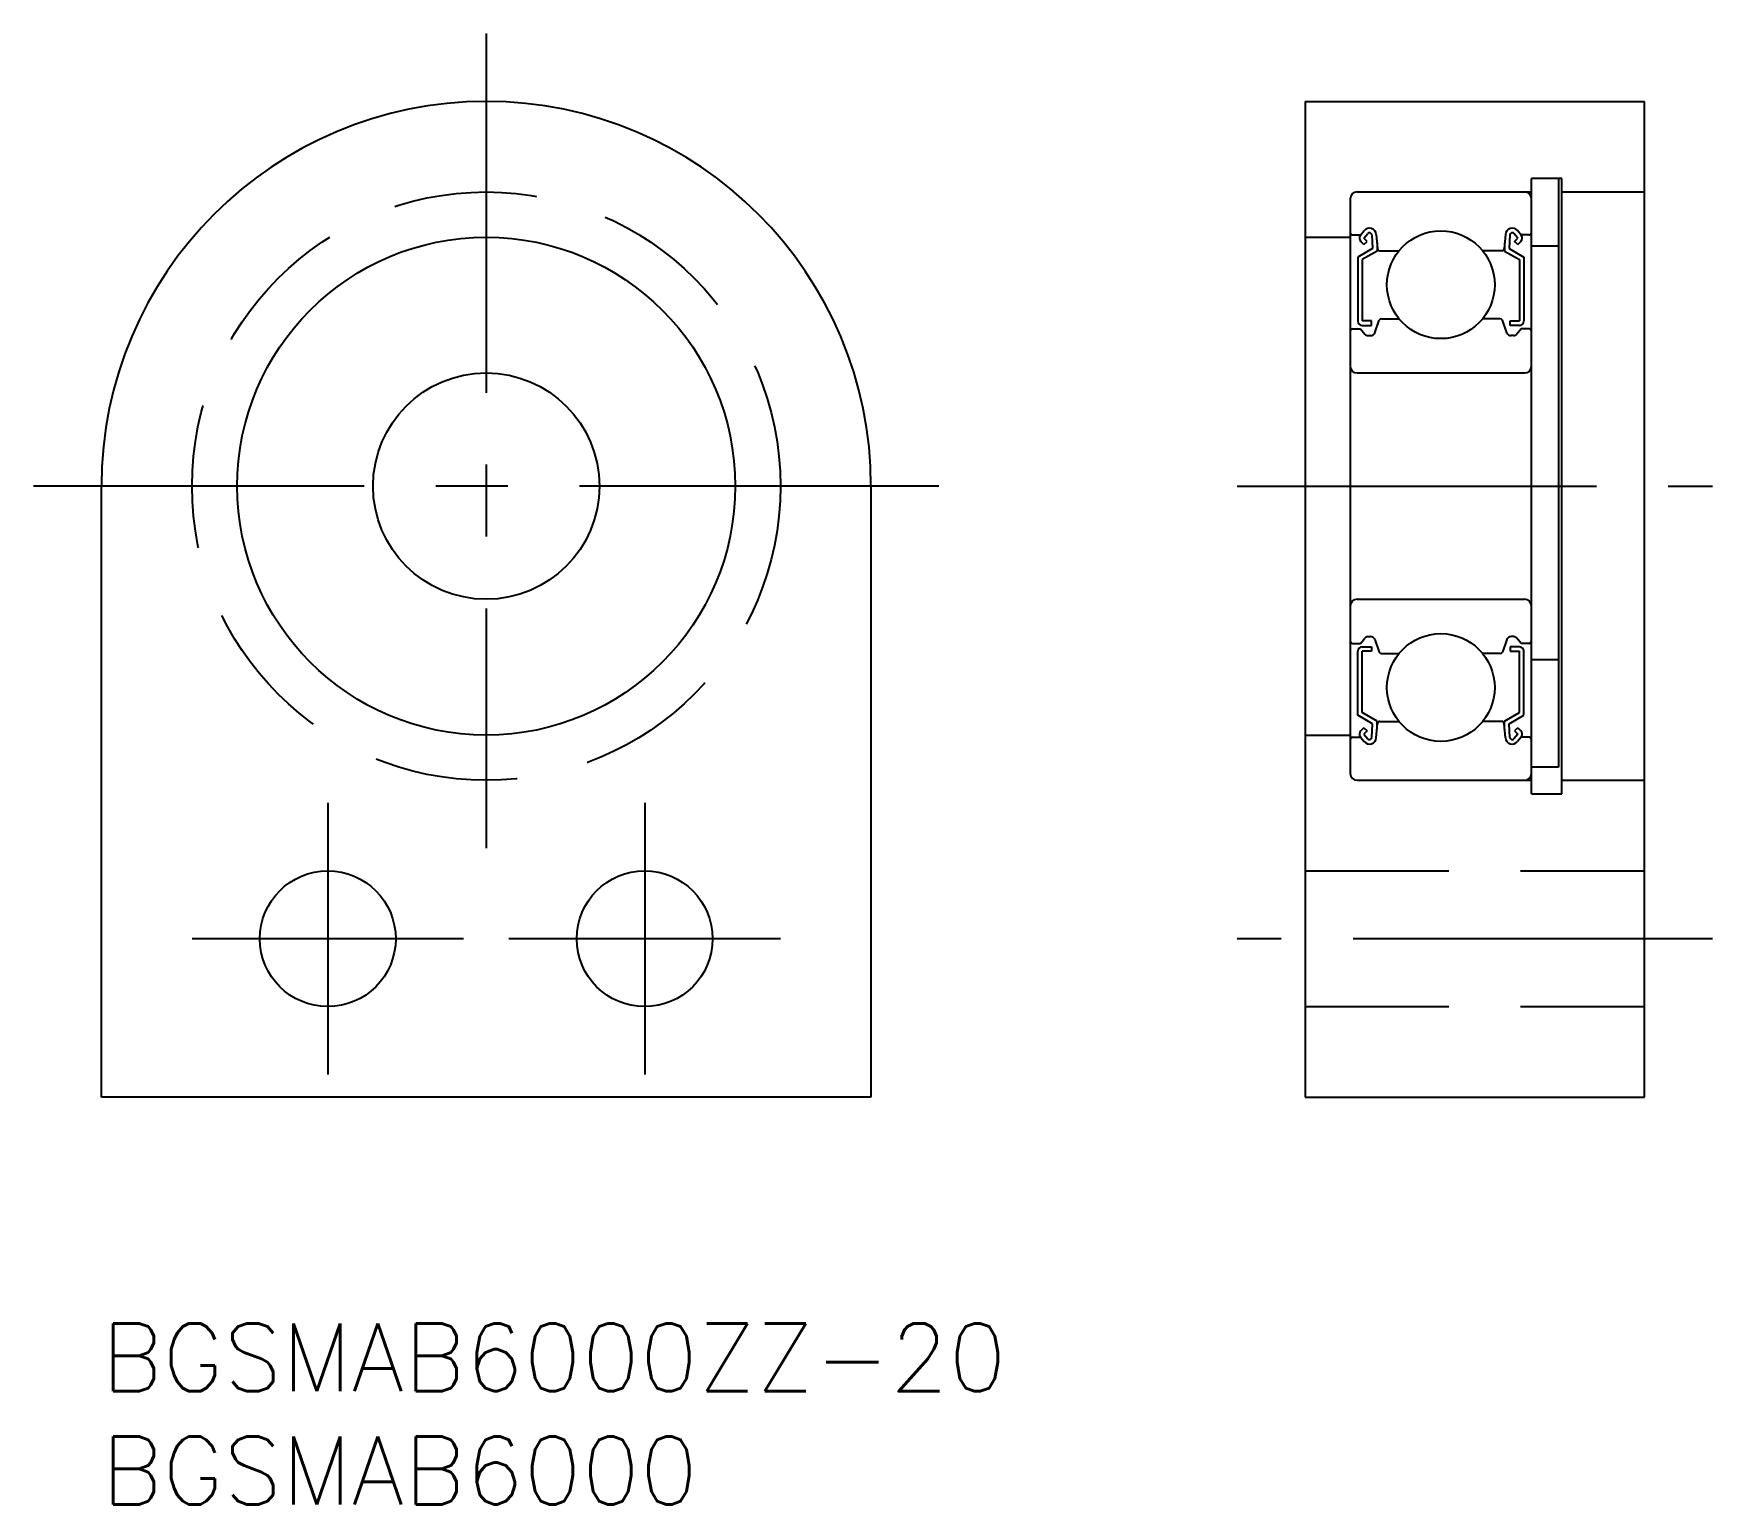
# Model space of a CAD drawing. Extents: x -3 to 71.2, y -8 to 57.
import ezdxf

# ---------------------------------------------------------------- set-up
doc = ezdxf.new("R2010")
doc.units = 0
doc.header["$LTSCALE"] = 0.5
doc.linetypes.add('CENTER', pattern=[50.8, 31.75, -6.35, 6.35, -6.35])
doc.linetypes.add('DASHED', pattern=[19.05, 12.7, -6.35])
for name, color, linetype in [('MSM_CENTER', 1, 'CENTER'), ('MSM_CONTINUOUS', 7, 'CONTINUOUS'), ('MSM_DASHED', 4, 'DASHED'), ('MSM_PART_NUMBER', 7, 'CONTINUOUS')]:
    doc.layers.add(name, color=color, linetype=linetype)
doc.styles.get("Standard").update_dxf_attribs({"font": 'txt.shx', "height": 3, "bigfont": 'bigfont.shx'})

# ---------------------------------------------------------------- blocks, each defined once
blk = doc.blocks.new('*U6')
at = {"layer": 'MSM_PART_NUMBER'}
blk.add_text('BGSMAB6000ZZ-20', height=3, dxfattribs=at).set_placement((0, -3))
blk = doc.blocks.new('*U7')
at = {"layer": 'MSM_PART_NUMBER'}
blk.add_text('BGSMAB6000', height=3, dxfattribs=at).set_placement((0, -8))

msp = doc.modelspace()

# ---------------------------------------------------------------- linework, layer by layer
at = {"layer": 'MSM_CENTER'}
for p, q in [((17, 57), (17, 21)), ((37, 37), (-3, 37)), ((50.177, 37), (71.177, 37)), ((10, 23), (10, 11)), ((24, 23), (24, 11)), ((16, 17), (4, 17)), ((30, 17), (18, 17)), ((71.177, 17), (50.177, 17))]:
    msp.add_line(p, q, dxfattribs=at)
at = {"layer": 'MSM_CONTINUOUS'}
for p, q in [((53.177, 54), (53.177, 10)), ((53.177, 54), (68.177, 54)), ((68.177, 10), (68.177, 54)), ((63.177, 23.4), (63.177, 50.6)), ((64.527, 50.6, -0.1), (63.177, 50.6, -0.1)), ((64.377, 50.6), (64.377, 24.588)), ((64.527, 23.4, -0.1), (64.527, 50.6, -0.1)), ((55.177, 49.7), (55.177, 24.3)), ((55.477, 50), (63.177, 50)), ((64.527, 50, -0.1), (68.177, 50, -0.1)), ((55.625, 48.086), (55.796, 48.291)), ((62.729, 48.086), (62.558, 48.291)), ((53.177, 48), (55.177, 48)), ((55.277, 48.1), (55.637, 48.1)), ((56.158, 47.501), (55.508, 47.125)), ((55.779, 47.675), (55.638, 47.816)), ((55.779, 47.958), (55.949, 48.16)), ((55.92, 47.817), (55.779, 47.958)), ((55.779, 47.675), (55.92, 47.817)), ((56.125, 48.101), (56.158, 47.501)), ((56.325, 48.124), (56.38, 47.491)), ((56.358, 47.746), (56.358, 47.385)), ((62.029, 48.124), (61.974, 47.491)), ((61.996, 47.746), (61.996, 47.385)), ((62.229, 48.101), (62.196, 47.501)), ((62.196, 47.501), (62.846, 47.125)), ((62.575, 47.958), (62.405, 48.16)), ((62.434, 47.817), (62.575, 47.958)), ((62.575, 47.675), (62.434, 47.817)), ((62.575, 47.675), (62.717, 47.816)), ((63.077, 48.1), (62.717, 48.1)), ((64.377, 47.6, -0.1), (63.177, 47.6, -0.1)), ((55.508, 47.125), (55.508, 44.3)), ((56.358, 47.385), (55.708, 47.01)), ((55.708, 47.01), (55.708, 44.3)), ((56.48, 47.4), (57.328, 47.4)), ((61.874, 47.4), (61.026, 47.4)), ((61.996, 47.385), (62.646, 47.01)), ((62.646, 47.01), (62.646, 44.3)), ((62.846, 47.125), (62.846, 44.3)), ((55.277, 43.95), (55.627, 43.95)), ((55.627, 43.95), (55.819, 43.721)), ((56.108, 44.3), (55.708, 44.3)), ((55.708, 44.1), (56.108, 44.1)), ((56.108, 44.1), (56.108, 44.3)), ((56.256, 43.782), (56.457, 44.334)), ((56.551, 44.4), (57.328, 44.4)), ((61.803, 44.4), (61.026, 44.4)), ((62.098, 43.782), (61.897, 44.334)), ((62.246, 44.1), (62.246, 44.3)), ((62.246, 44.3), (62.646, 44.3)), ((62.646, 44.1), (62.246, 44.1)), ((62.727, 43.95), (62.535, 43.721)), ((63.077, 43.95), (62.727, 43.95)), ((55.972, 43.65), (56.068, 43.65)), ((62.382, 43.65), (62.286, 43.65)), ((55.477, 42), (62.877, 42)), ((0, 10), (0, 37)), ((34, 37), (34, 10)), ((55.477, 32), (62.877, 32)), ((55.277, 30.05), (55.627, 30.05)), ((55.508, 26.875), (55.508, 29.7)), ((55.627, 30.05), (55.819, 30.279)), ((55.708, 29.9), (56.108, 29.9)), ((55.708, 26.99), (55.708, 29.7)), ((56.108, 29.7), (55.708, 29.7)), ((55.972, 30.35), (56.068, 30.35)), ((56.108, 29.9), (56.108, 29.7)), ((56.256, 30.218), (56.457, 29.666)), ((62.098, 30.218), (61.897, 29.666)), ((62.246, 29.9), (62.246, 29.7)), ((62.646, 29.9), (62.246, 29.9)), ((62.246, 29.7), (62.646, 29.7)), ((62.382, 30.35), (62.286, 30.35)), ((62.727, 30.05), (62.535, 30.279)), ((62.646, 26.99), (62.646, 29.7)), ((63.077, 30.05), (62.727, 30.05)), ((62.846, 26.875), (62.846, 29.7)), ((56.551, 29.6), (57.328, 29.6)), ((61.803, 29.6), (61.026, 29.6)), ((64.377, 29.32, -0.1), (63.177, 29.32, -0.1)), ((56.158, 26.499), (55.508, 26.875)), ((56.358, 26.615), (55.708, 26.99)), ((61.996, 26.615), (62.646, 26.99)), ((62.196, 26.499), (62.846, 26.875)), ((53.177, 26), (55.177, 26)), ((55.779, 26.325), (55.638, 26.184)), ((55.779, 26.325), (55.92, 26.183)), ((55.92, 26.183), (55.779, 26.042)), ((55.779, 26.042), (55.949, 25.84)), ((56.125, 25.899), (56.158, 26.499)), ((56.325, 25.876), (56.38, 26.509)), ((56.358, 26.254), (56.358, 26.615)), ((56.48, 26.6), (57.328, 26.6)), ((61.874, 26.6), (61.026, 26.6)), ((62.029, 25.876), (61.974, 26.509)), ((61.996, 26.254), (61.996, 26.615)), ((62.229, 25.899), (62.196, 26.499)), ((62.575, 26.042), (62.405, 25.84)), ((62.575, 26.325), (62.434, 26.183)), ((62.434, 26.183), (62.575, 26.042)), ((62.575, 26.325), (62.717, 26.184)), ((55.277, 25.9), (55.637, 25.9)), ((55.625, 25.914), (55.796, 25.709)), ((62.729, 25.914), (62.558, 25.709)), ((63.077, 25.9), (62.717, 25.9)), ((64.377, 24.588, -0.1), (63.177, 24.588, -0.1)), ((55.477, 24), (63.177, 24)), ((64.527, 24, -0.1), (68.177, 24, -0.1)), ((63.177, 23.4, -0.1), (64.527, 23.4, -0.1)), ((34, 10), (0, 10)), ((53.177, 10), (68.177, 10))]:
    msp.add_line(p, q, dxfattribs=at)
for centre, radius in [((59.177, 45.9), 2.381), ((17, 37), 11), ((17, 37), 5), ((59.177, 28.1), 2.381), ((10, 17), 3), ((24, 17), 3)]:
    msp.add_circle(centre, radius, dxfattribs=at)
for centre, radius, start, end in [((17, 37), 17, 0, 180), ((55.477, 49.7), 0.3, 90, 180), ((62.877, 49.7), 0.3, 0, 90), ((56.026, 48.098), 0.3, 4.93539, 140.13695), ((62.328, 48.098), 0.3, 39.86305, 175.06461), ((55.277, 48.2), 0.1, 180, 270), ((55.779, 47.958), 0.2, 140.13695, 225.00202), ((56.026, 48.096), 0.1, 3.10166, 139.95027), ((56.48, 47.5), 0.1, 184.93539, 270), ((61.874, 47.5), 0.1, 270, 355.06461), ((62.328, 48.096), 0.1, 40.04973, 176.89834), ((62.575, 47.958), 0.2, 314.99798, 39.86305), ((63.077, 48.2), 0.1, 270, 0), ((55.277, 43.85), 0.1, 90, 180.81025), ((55.708, 44.3), 0.2, 180, 270), ((56.068, 43.85), 0.2, 270, 339.99156), ((56.551, 44.3), 0.1, 90, 159.99156), ((61.803, 44.3), 0.1, 20.00844, 90), ((62.286, 43.85), 0.2, 200.00844, 270), ((62.646, 44.3), 0.2, 270, 0), ((63.077, 43.85), 0.1, 359.18975, 90), ((55.972, 43.85), 0.2, 219.97618, 270), ((62.382, 43.85), 0.2, 270, 320.02382), ((55.477, 42.3), 0.3, 180, 270), ((62.877, 42.3), 0.3, 270, 0), ((55.477, 31.7), 0.3, 90, 180), ((62.877, 31.7), 0.3, 0, 90), ((55.277, 30.15), 0.1, 179.18975, 270), ((55.708, 29.7), 0.2, 90, 180), ((55.972, 30.15), 0.2, 90, 140.02382), ((56.068, 30.15), 0.2, 20.00844, 90), ((62.286, 30.15), 0.2, 90, 159.99156), ((62.382, 30.15), 0.2, 39.97618, 90), ((62.646, 29.7), 0.2, 0, 90), ((63.077, 30.15), 0.1, 270, 0.81025), ((56.551, 29.7), 0.1, 200.00844, 270), ((61.803, 29.7), 0.1, 270, 339.99156), ((55.779, 26.042), 0.2, 134.99798, 219.86305), ((56.48, 26.5), 0.1, 90, 175.06461), ((61.874, 26.5), 0.1, 4.93539, 90), ((62.575, 26.042), 0.2, 320.13695, 45.00202), ((55.277, 25.8), 0.1, 90, 180), ((56.026, 25.902), 0.3, 219.86305, 355.06461), ((56.026, 25.904), 0.1, 220.04973, 356.89834), ((62.328, 25.902), 0.3, 184.93539, 320.13695), ((62.328, 25.904), 0.1, 183.10166, 319.95027), ((63.077, 25.8), 0.1, 0, 90), ((55.477, 24.3), 0.3, 180, 270), ((62.877, 24.3), 0.3, 270, 0)]:
    msp.add_arc(centre, radius, start, end, dxfattribs=at)
at = {"layer": 'MSM_DASHED'}
for p, q in [((53.177, 20), (68.177, 20)), ((53.177, 14), (68.177, 14))]:
    msp.add_line(p, q, dxfattribs=at)
msp.add_circle((17, 37), 13, dxfattribs=at)

# ---------------------------------------------------------------- block references
at = {"layer": 'MSM_CONTINUOUS'}
for name in ['*U6', '*U7']:
    msp.add_blockref(name, (0, 0), dxfattribs=at)

doc.saveas('drawing.dxf')
